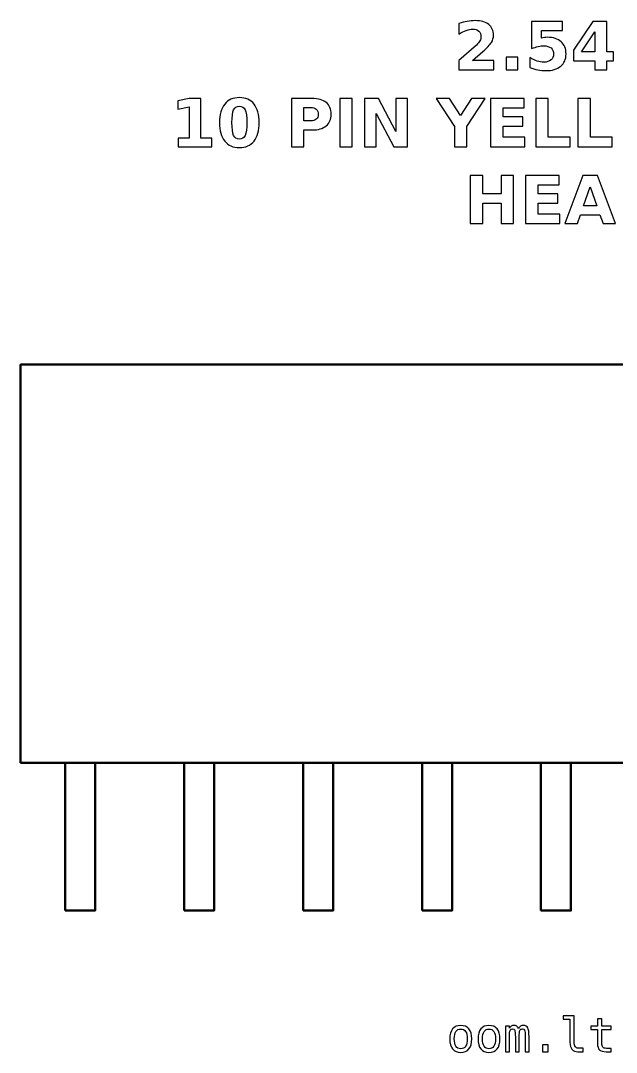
# Model space of a CAD drawing. Header units: centimetres. Extents: x -11.77 to -9.23, y -15.74 to -13.53.
# Drawn here: x -11.77 to -10.498, y -15.735 to -13.533 of the extents above; entities that cross this region are included whole.
import ezdxf

# ---------------------------------------------------------------- set-up
doc = ezdxf.new("R2010")
doc.units = ezdxf.units.CM
doc.header["$MEASUREMENT"] = 0
doc.layers.add('Layer 1', color=7, linetype='Continuous')

msp = doc.modelspace()

# ---------------------------------------------------------------- linework, layer by layer
at = {"layer": 'Layer 1', "color": 7, "lineweight": 50}
for points in [[(-11.77, -15.1175), (-9.23, -15.1175), (-9.23, -14.2675), (-11.77, -14.2675), (-11.77, -15.1175)], [(-11.675, -15.4325), (-11.611, -15.4325), (-11.611, -15.1175), (-11.675, -15.1175), (-11.675, -15.4325)], [(-11.421, -15.4325), (-11.357, -15.4325), (-11.357, -15.1175), (-11.421, -15.1175), (-11.421, -15.4325)], [(-11.167, -15.4325), (-11.103, -15.4325), (-11.103, -15.1175), (-11.167, -15.1175), (-11.167, -15.4325)], [(-10.913, -15.4325), (-10.849, -15.4325), (-10.849, -15.1175), (-10.913, -15.1175), (-10.913, -15.4325)], [(-10.659, -15.4325), (-10.595, -15.4325), (-10.595, -15.1175), (-10.659, -15.1175), (-10.659, -15.4325)]]:
    msp.add_lwpolyline(points, close=True, dxfattribs=at)
at = {"layer": 'Layer 1', "color": 250}
for points, knots in [([(-10.80503, -13.61872), (-10.80503, -13.61872), (-10.75975, -13.61872), (-10.75975, -13.61872), (-10.75975, -13.61872), (-10.75975, -13.61872), (-10.75975, -13.63822), (-10.75975, -13.63822), (-10.75975, -13.63822), (-10.75975, -13.63822), (-10.83452, -13.63822), (-10.83452, -13.63822), (-10.83452, -13.63822), (-10.83452, -13.63822), (-10.83452, -13.61872), (-10.83452, -13.61872), (-10.83452, -13.61872), (-10.83452, -13.61872), (-10.79696, -13.58559), (-10.79696, -13.58559), (-10.79696, -13.58559), (-10.7936, -13.58255), (-10.79113, -13.57959), (-10.78953, -13.5767), (-10.78953, -13.5767), (-10.78791, -13.5738), (-10.78711, -13.57079), (-10.78711, -13.56766), (-10.78711, -13.56766), (-10.78711, -13.56284), (-10.78873, -13.55896), (-10.79197, -13.55602), (-10.79197, -13.55602), (-10.7952, -13.55308), (-10.7995, -13.55163), (-10.80489, -13.55163), (-10.80489, -13.55163), (-10.80902, -13.55163), (-10.81354, -13.55252), (-10.81846, -13.55428), (-10.81846, -13.55428), (-10.82337, -13.55605), (-10.82864, -13.55868), (-10.83424, -13.56216), (-10.83424, -13.56216), (-10.83424, -13.56216), (-10.83424, -13.53956), (-10.83424, -13.53956), (-10.83424, -13.53956), (-10.82826, -13.53759), (-10.82236, -13.53608), (-10.81653, -13.53505), (-10.81653, -13.53505), (-10.81069, -13.53401), (-10.80498, -13.53349), (-10.79936, -13.53349), (-10.79936, -13.53349), (-10.78706, -13.53349), (-10.77749, -13.5362), (-10.77067, -13.54163), (-10.77067, -13.54163), (-10.76385, -13.54704), (-10.76044, -13.55459), (-10.76044, -13.5643), (-10.76044, -13.5643), (-10.76044, -13.5699), (-10.76189, -13.57512), (-10.76479, -13.57997), (-10.76479, -13.57997), (-10.76768, -13.58481), (-10.77377, -13.5913), (-10.78304, -13.59944), (-10.78304, -13.59944), (-10.78304, -13.59944), (-10.80503, -13.61872), (-10.80503, -13.61872)], [0, 0, 0, 0, 0.0526316, 0.0526316, 0.0526316, 0.0526316, 0.1052632, 0.1052632, 0.1052632, 0.1052632, 0.1578947, 0.1578947, 0.1578947, 0.1578947, 0.2105263, 0.2105263, 0.2105263, 0.2105263, 0.2631579, 0.2631579, 0.2631579, 0.2631579, 0.3157895, 0.3157895, 0.3157895, 0.3157895, 0.3684211, 0.3684211, 0.3684211, 0.3684211, 0.4210526, 0.4210526, 0.4210526, 0.4210526, 0.4736842, 0.4736842, 0.4736842, 0.4736842, 0.5263158, 0.5263158, 0.5263158, 0.5263158, 0.5789474, 0.5789474, 0.5789474, 0.5789474, 0.6315789, 0.6315789, 0.6315789, 0.6315789, 0.6842105, 0.6842105, 0.6842105, 0.6842105, 0.7368421, 0.7368421, 0.7368421, 0.7368421, 0.7894737, 0.7894737, 0.7894737, 0.7894737, 0.8421053, 0.8421053, 0.8421053, 0.8421053, 0.8947368, 0.8947368, 0.8947368, 0.8947368, 0.9473684, 0.9473684, 0.9473684, 0.9473684, 1, 1, 1, 1]), ([(-10.67894, -13.53535), (-10.67894, -13.53535), (-10.613, -13.53535), (-10.613, -13.53535), (-10.613, -13.53535), (-10.613, -13.53535), (-10.613, -13.55485), (-10.613, -13.55485), (-10.613, -13.55485), (-10.613, -13.55485), (-10.6578, -13.55485), (-10.6578, -13.55485), (-10.6578, -13.55485), (-10.6578, -13.55485), (-10.6578, -13.57077), (-10.6578, -13.57077), (-10.6578, -13.57077), (-10.65578, -13.57023), (-10.65375, -13.56981), (-10.65171, -13.5695), (-10.65171, -13.5695), (-10.64966, -13.56919), (-10.64752, -13.56905), (-10.64533, -13.56905), (-10.64533, -13.56905), (-10.63278, -13.56905), (-10.62302, -13.57218), (-10.61603, -13.57846), (-10.61603, -13.57846), (-10.60905, -13.58472), (-10.60557, -13.59346), (-10.60557, -13.60466), (-10.60557, -13.60466), (-10.60557, -13.61578), (-10.60938, -13.62449), (-10.61697, -13.63079), (-10.61697, -13.63079), (-10.62457, -13.63707), (-10.63513, -13.64022), (-10.64863, -13.64022), (-10.64863, -13.64022), (-10.65446, -13.64022), (-10.66025, -13.63965), (-10.66596, -13.63853), (-10.66596, -13.63853), (-10.67168, -13.6374), (-10.67737, -13.6357), (-10.68301, -13.6334), (-10.68301, -13.6334), (-10.68301, -13.6334), (-10.68301, -13.61251), (-10.68301, -13.61251), (-10.68301, -13.61251), (-10.67741, -13.61574), (-10.6721, -13.61814), (-10.66707, -13.61973), (-10.66707, -13.61973), (-10.66203, -13.62136), (-10.65728, -13.62216), (-10.65284, -13.62216), (-10.65284, -13.62216), (-10.64639, -13.62216), (-10.64134, -13.62058), (-10.63764, -13.61743), (-10.63764, -13.61743), (-10.63395, -13.6143), (-10.63209, -13.61005), (-10.63209, -13.60466), (-10.63209, -13.60466), (-10.63209, -13.59925), (-10.63395, -13.59499), (-10.63764, -13.59187), (-10.63764, -13.59187), (-10.64134, -13.58874), (-10.64639, -13.58719), (-10.65284, -13.58719), (-10.65284, -13.58719), (-10.65665, -13.58719), (-10.66072, -13.58768), (-10.66502, -13.58867), (-10.66502, -13.58867), (-10.66935, -13.58965), (-10.67398, -13.59118), (-10.67894, -13.59325), (-10.67894, -13.59325), (-10.67894, -13.59325), (-10.67894, -13.53535), (-10.67894, -13.53535)], [0, 0, 0, 0, 0.0454545, 0.0454545, 0.0454545, 0.0454545, 0.0909091, 0.0909091, 0.0909091, 0.0909091, 0.1363636, 0.1363636, 0.1363636, 0.1363636, 0.1818182, 0.1818182, 0.1818182, 0.1818182, 0.2272727, 0.2272727, 0.2272727, 0.2272727, 0.2727273, 0.2727273, 0.2727273, 0.2727273, 0.3181818, 0.3181818, 0.3181818, 0.3181818, 0.3636364, 0.3636364, 0.3636364, 0.3636364, 0.4090909, 0.4090909, 0.4090909, 0.4090909, 0.4545455, 0.4545455, 0.4545455, 0.4545455, 0.5, 0.5, 0.5, 0.5, 0.5454545, 0.5454545, 0.5454545, 0.5454545, 0.5909091, 0.5909091, 0.5909091, 0.5909091, 0.6363636, 0.6363636, 0.6363636, 0.6363636, 0.6818182, 0.6818182, 0.6818182, 0.6818182, 0.7272727, 0.7272727, 0.7272727, 0.7272727, 0.7727273, 0.7727273, 0.7727273, 0.7727273, 0.8181818, 0.8181818, 0.8181818, 0.8181818, 0.8636364, 0.8636364, 0.8636364, 0.8636364, 0.9090909, 0.9090909, 0.9090909, 0.9090909, 0.9545455, 0.9545455, 0.9545455, 0.9545455, 1, 1, 1, 1]), ([(-10.54816, -13.53535), (-10.54816, -13.53535), (-10.51866, -13.53535), (-10.51866, -13.53535), (-10.51866, -13.53535), (-10.51866, -13.53535), (-10.51866, -13.60026), (-10.51866, -13.60026), (-10.51866, -13.60026), (-10.51866, -13.60026), (-10.50399, -13.60026), (-10.50399, -13.60026), (-10.50399, -13.60026), (-10.50399, -13.60026), (-10.50399, -13.61948), (-10.50399, -13.61948), (-10.50399, -13.61948), (-10.50399, -13.61948), (-10.51866, -13.61948), (-10.51866, -13.61948), (-10.51866, -13.61948), (-10.51866, -13.61948), (-10.51866, -13.63822), (-10.51866, -13.63822), (-10.51866, -13.63822), (-10.51866, -13.63822), (-10.54373, -13.63822), (-10.54373, -13.63822), (-10.54373, -13.63822), (-10.54373, -13.63822), (-10.54373, -13.61948), (-10.54373, -13.61948), (-10.54373, -13.61948), (-10.54373, -13.61948), (-10.58936, -13.61948), (-10.58936, -13.61948), (-10.58936, -13.61948), (-10.58936, -13.61948), (-10.58936, -13.59673), (-10.58936, -13.59673), (-10.58936, -13.59673), (-10.58936, -13.59673), (-10.54816, -13.53535), (-10.54816, -13.53535)], [0, 0, 0, 0, 0.0909091, 0.0909091, 0.0909091, 0.0909091, 0.1818182, 0.1818182, 0.1818182, 0.1818182, 0.2727273, 0.2727273, 0.2727273, 0.2727273, 0.3636364, 0.3636364, 0.3636364, 0.3636364, 0.4545455, 0.4545455, 0.4545455, 0.4545455, 0.5454545, 0.5454545, 0.5454545, 0.5454545, 0.6363636, 0.6363636, 0.6363636, 0.6363636, 0.7272727, 0.7272727, 0.7272727, 0.7272727, 0.8181818, 0.8181818, 0.8181818, 0.8181818, 0.9090909, 0.9090909, 0.9090909, 0.9090909, 1, 1, 1, 1]), ([(-10.54373, -13.5572), (-10.54373, -13.5572), (-10.57283, -13.60026), (-10.57283, -13.60026), (-10.57283, -13.60026), (-10.57283, -13.60026), (-10.54373, -13.60026), (-10.54373, -13.60026), (-10.54373, -13.60026), (-10.54373, -13.60026), (-10.54373, -13.5572), (-10.54373, -13.5572)], [0, 0, 0, 0, 0.3333333, 0.3333333, 0.3333333, 0.3333333, 0.6666667, 0.6666667, 0.6666667, 0.6666667, 1, 1, 1, 1]), ([(-10.73311, -13.61155), (-10.73311, -13.61155), (-10.70829, -13.61155), (-10.70829, -13.61155), (-10.70829, -13.61155), (-10.70829, -13.61155), (-10.70829, -13.63822), (-10.70829, -13.63822), (-10.70829, -13.63822), (-10.70829, -13.63822), (-10.73311, -13.63822), (-10.73311, -13.63822), (-10.73311, -13.63822), (-10.73311, -13.63822), (-10.73311, -13.61155), (-10.73311, -13.61155)], [0, 0, 0, 0, 0.25, 0.25, 0.25, 0.25, 0.5, 0.5, 0.5, 0.5, 0.75, 0.75, 0.75, 0.75, 1, 1, 1, 1]), ([(-11.43374, -13.78415), (-11.43374, -13.78415), (-11.41031, -13.78415), (-11.41031, -13.78415), (-11.41031, -13.78415), (-11.41031, -13.78415), (-11.41031, -13.71766), (-11.41031, -13.71766), (-11.41031, -13.71766), (-11.41031, -13.71766), (-11.43435, -13.72263), (-11.43435, -13.72263), (-11.43435, -13.72263), (-11.43435, -13.72263), (-11.43435, -13.70456), (-11.43435, -13.70456), (-11.43435, -13.70456), (-11.43435, -13.70456), (-11.41045, -13.6996), (-11.41045, -13.6996), (-11.41045, -13.6996), (-11.41045, -13.6996), (-11.38524, -13.6996), (-11.38524, -13.6996), (-11.38524, -13.6996), (-11.38524, -13.6996), (-11.38524, -13.78415), (-11.38524, -13.78415), (-11.38524, -13.78415), (-11.38524, -13.78415), (-11.36182, -13.78415), (-11.36182, -13.78415), (-11.36182, -13.78415), (-11.36182, -13.78415), (-11.36182, -13.80247), (-11.36182, -13.80247), (-11.36182, -13.80247), (-11.36182, -13.80247), (-11.43374, -13.80247), (-11.43374, -13.80247), (-11.43374, -13.80247), (-11.43374, -13.80247), (-11.43374, -13.78415), (-11.43374, -13.78415)], [0, 0, 0, 0, 0.0909091, 0.0909091, 0.0909091, 0.0909091, 0.1818182, 0.1818182, 0.1818182, 0.1818182, 0.2727273, 0.2727273, 0.2727273, 0.2727273, 0.3636364, 0.3636364, 0.3636364, 0.3636364, 0.4545455, 0.4545455, 0.4545455, 0.4545455, 0.5454545, 0.5454545, 0.5454545, 0.5454545, 0.6363636, 0.6363636, 0.6363636, 0.6363636, 0.7272727, 0.7272727, 0.7272727, 0.7272727, 0.8181818, 0.8181818, 0.8181818, 0.8181818, 0.9090909, 0.9090909, 0.9090909, 0.9090909, 1, 1, 1, 1]), ([(-11.26064, -13.75113), (-11.26064, -13.76818), (-11.26431, -13.78133), (-11.27167, -13.79059), (-11.27167, -13.79059), (-11.27901, -13.79984), (-11.28945, -13.80447), (-11.30295, -13.80447), (-11.30295, -13.80447), (-11.3165, -13.80447), (-11.32696, -13.79984), (-11.3343, -13.79059), (-11.3343, -13.79059), (-11.34166, -13.78133), (-11.34533, -13.76818), (-11.34533, -13.75113), (-11.34533, -13.75113), (-11.34533, -13.73406), (-11.34166, -13.72088), (-11.3343, -13.71162), (-11.3343, -13.71162), (-11.32696, -13.70238), (-11.3165, -13.69774), (-11.30295, -13.69774), (-11.30295, -13.69774), (-11.28945, -13.69774), (-11.27901, -13.70238), (-11.27167, -13.71162), (-11.27167, -13.71162), (-11.26431, -13.72088), (-11.26064, -13.73406), (-11.26064, -13.75113)], [0, 0, 0, 0, 0.125, 0.125, 0.125, 0.125, 0.25, 0.25, 0.25, 0.25, 0.375, 0.375, 0.375, 0.375, 0.5, 0.5, 0.5, 0.5, 0.625, 0.625, 0.625, 0.625, 0.75, 0.75, 0.75, 0.75, 0.875, 0.875, 0.875, 0.875, 1, 1, 1, 1]), ([(-11.1918, -13.6996), (-11.1918, -13.6996), (-11.14778, -13.6996), (-11.14778, -13.6996), (-11.14778, -13.6996), (-11.13468, -13.6996), (-11.12463, -13.70252), (-11.11762, -13.70833), (-11.11762, -13.70833), (-11.11062, -13.71414), (-11.10711, -13.72241), (-11.10711, -13.73316), (-11.10711, -13.73316), (-11.10711, -13.74393), (-11.11062, -13.75223), (-11.11762, -13.75804), (-11.11762, -13.75804), (-11.12463, -13.76385), (-11.13468, -13.76677), (-11.14778, -13.76677), (-11.14778, -13.76677), (-11.14778, -13.76677), (-11.16527, -13.76677), (-11.16527, -13.76677), (-11.16527, -13.76677), (-11.16527, -13.76677), (-11.16527, -13.80247), (-11.16527, -13.80247), (-11.16527, -13.80247), (-11.16527, -13.80247), (-11.1918, -13.80247), (-11.1918, -13.80247), (-11.1918, -13.80247), (-11.1918, -13.80247), (-11.1918, -13.6996), (-11.1918, -13.6996)], [0, 0, 0, 0, 0.1111111, 0.1111111, 0.1111111, 0.1111111, 0.2222222, 0.2222222, 0.2222222, 0.2222222, 0.3333333, 0.3333333, 0.3333333, 0.3333333, 0.4444444, 0.4444444, 0.4444444, 0.4444444, 0.5555556, 0.5555556, 0.5555556, 0.5555556, 0.6666667, 0.6666667, 0.6666667, 0.6666667, 0.7777778, 0.7777778, 0.7777778, 0.7777778, 0.8888889, 0.8888889, 0.8888889, 0.8888889, 1, 1, 1, 1]), ([(-11.08839, -13.6996), (-11.08839, -13.6996), (-11.06186, -13.6996), (-11.06186, -13.6996), (-11.06186, -13.6996), (-11.06186, -13.6996), (-11.06186, -13.80247), (-11.06186, -13.80247), (-11.06186, -13.80247), (-11.06186, -13.80247), (-11.08839, -13.80247), (-11.08839, -13.80247), (-11.08839, -13.80247), (-11.08839, -13.80247), (-11.08839, -13.6996), (-11.08839, -13.6996)], [0, 0, 0, 0, 0.25, 0.25, 0.25, 0.25, 0.5, 0.5, 0.5, 0.5, 0.75, 0.75, 0.75, 0.75, 1, 1, 1, 1]), ([(-11.0359, -13.6996), (-11.0359, -13.6996), (-11.00627, -13.6996), (-11.00627, -13.6996), (-11.00627, -13.6996), (-11.00627, -13.6996), (-10.96885, -13.77016), (-10.96885, -13.77016), (-10.96885, -13.77016), (-10.96885, -13.77016), (-10.96885, -13.6996), (-10.96885, -13.6996), (-10.96885, -13.6996), (-10.96885, -13.6996), (-10.94371, -13.6996), (-10.94371, -13.6996), (-10.94371, -13.6996), (-10.94371, -13.6996), (-10.94371, -13.80247), (-10.94371, -13.80247), (-10.94371, -13.80247), (-10.94371, -13.80247), (-10.97334, -13.80247), (-10.97334, -13.80247), (-10.97334, -13.80247), (-10.97334, -13.80247), (-11.01076, -13.73191), (-11.01076, -13.73191), (-11.01076, -13.73191), (-11.01076, -13.73191), (-11.01076, -13.80247), (-11.01076, -13.80247), (-11.01076, -13.80247), (-11.01076, -13.80247), (-11.0359, -13.80247), (-11.0359, -13.80247), (-11.0359, -13.80247), (-11.0359, -13.80247), (-11.0359, -13.6996), (-11.0359, -13.6996)], [0, 0, 0, 0, 0.1, 0.1, 0.1, 0.1, 0.2, 0.2, 0.2, 0.2, 0.3, 0.3, 0.3, 0.3, 0.4, 0.4, 0.4, 0.4, 0.5, 0.5, 0.5, 0.5, 0.6, 0.6, 0.6, 0.6, 0.7, 0.7, 0.7, 0.7, 0.8, 0.8, 0.8, 0.8, 0.9, 0.9, 0.9, 0.9, 1, 1, 1, 1]), ([(-10.88303, -13.6996), (-10.88303, -13.6996), (-10.85403, -13.6996), (-10.85403, -13.6996), (-10.85403, -13.6996), (-10.85403, -13.6996), (-10.83058, -13.73627), (-10.83058, -13.73627), (-10.83058, -13.73627), (-10.83058, -13.73627), (-10.80716, -13.6996), (-10.80716, -13.6996), (-10.80716, -13.6996), (-10.80716, -13.6996), (-10.77809, -13.6996), (-10.77809, -13.6996), (-10.77809, -13.6996), (-10.77809, -13.6996), (-10.81729, -13.75913), (-10.81729, -13.75913), (-10.81729, -13.75913), (-10.81729, -13.75913), (-10.81729, -13.80247), (-10.81729, -13.80247), (-10.81729, -13.80247), (-10.81729, -13.80247), (-10.84382, -13.80247), (-10.84382, -13.80247), (-10.84382, -13.80247), (-10.84382, -13.80247), (-10.84382, -13.75913), (-10.84382, -13.75913), (-10.84382, -13.75913), (-10.84382, -13.75913), (-10.88303, -13.6996), (-10.88303, -13.6996)], [0, 0, 0, 0, 0.1111111, 0.1111111, 0.1111111, 0.1111111, 0.2222222, 0.2222222, 0.2222222, 0.2222222, 0.3333333, 0.3333333, 0.3333333, 0.3333333, 0.4444444, 0.4444444, 0.4444444, 0.4444444, 0.5555556, 0.5555556, 0.5555556, 0.5555556, 0.6666667, 0.6666667, 0.6666667, 0.6666667, 0.7777778, 0.7777778, 0.7777778, 0.7777778, 0.8888889, 0.8888889, 0.8888889, 0.8888889, 1, 1, 1, 1]), ([(-10.76649, -13.6996), (-10.76649, -13.6996), (-10.6949, -13.6996), (-10.6949, -13.6996), (-10.6949, -13.6996), (-10.6949, -13.6996), (-10.6949, -13.71966), (-10.6949, -13.71966), (-10.6949, -13.71966), (-10.6949, -13.71966), (-10.73996, -13.71966), (-10.73996, -13.71966), (-10.73996, -13.71966), (-10.73996, -13.71966), (-10.73996, -13.73881), (-10.73996, -13.73881), (-10.73996, -13.73881), (-10.73996, -13.73881), (-10.69761, -13.73881), (-10.69761, -13.73881), (-10.69761, -13.73881), (-10.69761, -13.73881), (-10.69761, -13.75887), (-10.69761, -13.75887), (-10.69761, -13.75887), (-10.69761, -13.75887), (-10.73996, -13.75887), (-10.73996, -13.75887), (-10.73996, -13.75887), (-10.73996, -13.75887), (-10.73996, -13.78241), (-10.73996, -13.78241), (-10.73996, -13.78241), (-10.73996, -13.78241), (-10.6934, -13.78241), (-10.6934, -13.78241), (-10.6934, -13.78241), (-10.6934, -13.78241), (-10.6934, -13.80247), (-10.6934, -13.80247), (-10.6934, -13.80247), (-10.6934, -13.80247), (-10.76649, -13.80247), (-10.76649, -13.80247), (-10.76649, -13.80247), (-10.76649, -13.80247), (-10.76649, -13.6996), (-10.76649, -13.6996)], [0, 0, 0, 0, 0.0833333, 0.0833333, 0.0833333, 0.0833333, 0.1666667, 0.1666667, 0.1666667, 0.1666667, 0.25, 0.25, 0.25, 0.25, 0.3333333, 0.3333333, 0.3333333, 0.3333333, 0.4166667, 0.4166667, 0.4166667, 0.4166667, 0.5, 0.5, 0.5, 0.5, 0.5833333, 0.5833333, 0.5833333, 0.5833333, 0.6666667, 0.6666667, 0.6666667, 0.6666667, 0.75, 0.75, 0.75, 0.75, 0.8333333, 0.8333333, 0.8333333, 0.8333333, 0.9166667, 0.9166667, 0.9166667, 0.9166667, 1, 1, 1, 1]), ([(-10.67009, -13.6996), (-10.67009, -13.6996), (-10.64356, -13.6996), (-10.64356, -13.6996), (-10.64356, -13.6996), (-10.64356, -13.6996), (-10.64356, -13.78241), (-10.64356, -13.78241), (-10.64356, -13.78241), (-10.64356, -13.78241), (-10.597, -13.78241), (-10.597, -13.78241), (-10.597, -13.78241), (-10.597, -13.78241), (-10.597, -13.80247), (-10.597, -13.80247), (-10.597, -13.80247), (-10.597, -13.80247), (-10.67009, -13.80247), (-10.67009, -13.80247), (-10.67009, -13.80247), (-10.67009, -13.80247), (-10.67009, -13.6996), (-10.67009, -13.6996)], [0, 0, 0, 0, 0.1666667, 0.1666667, 0.1666667, 0.1666667, 0.3333333, 0.3333333, 0.3333333, 0.3333333, 0.5, 0.5, 0.5, 0.5, 0.6666667, 0.6666667, 0.6666667, 0.6666667, 0.8333333, 0.8333333, 0.8333333, 0.8333333, 1, 1, 1, 1]), ([(-10.58018, -13.6996), (-10.58018, -13.6996), (-10.55365, -13.6996), (-10.55365, -13.6996), (-10.55365, -13.6996), (-10.55365, -13.6996), (-10.55365, -13.78241), (-10.55365, -13.78241), (-10.55365, -13.78241), (-10.55365, -13.78241), (-10.50709, -13.78241), (-10.50709, -13.78241), (-10.50709, -13.78241), (-10.50709, -13.78241), (-10.50709, -13.80247), (-10.50709, -13.80247), (-10.50709, -13.80247), (-10.50709, -13.80247), (-10.58018, -13.80247), (-10.58018, -13.80247), (-10.58018, -13.80247), (-10.58018, -13.80247), (-10.58018, -13.6996), (-10.58018, -13.6996)], [0, 0, 0, 0, 0.1666667, 0.1666667, 0.1666667, 0.1666667, 0.3333333, 0.3333333, 0.3333333, 0.3333333, 0.5, 0.5, 0.5, 0.5, 0.6666667, 0.6666667, 0.6666667, 0.6666667, 0.8333333, 0.8333333, 0.8333333, 0.8333333, 1, 1, 1, 1]), ([(-11.28717, -13.75094), (-11.28717, -13.73808), (-11.28837, -13.72902), (-11.29079, -13.72375), (-11.29079, -13.72375), (-11.29319, -13.71851), (-11.29726, -13.71588), (-11.30295, -13.71588), (-11.30295, -13.71588), (-11.30864, -13.71588), (-11.31271, -13.71851), (-11.31516, -13.72375), (-11.31516, -13.72375), (-11.31758, -13.72902), (-11.3188, -13.73808), (-11.3188, -13.75094), (-11.3188, -13.75094), (-11.3188, -13.76392), (-11.31758, -13.7731), (-11.31516, -13.77841), (-11.31516, -13.77841), (-11.31271, -13.78375), (-11.30864, -13.78641), (-11.30295, -13.78641), (-11.30295, -13.78641), (-11.29731, -13.78641), (-11.29326, -13.78375), (-11.29081, -13.77841), (-11.29081, -13.77841), (-11.28839, -13.7731), (-11.28717, -13.76392), (-11.28717, -13.75094)], [0, 0, 0, 0, 0.125, 0.125, 0.125, 0.125, 0.25, 0.25, 0.25, 0.25, 0.375, 0.375, 0.375, 0.375, 0.5, 0.5, 0.5, 0.5, 0.625, 0.625, 0.625, 0.625, 0.75, 0.75, 0.75, 0.75, 0.875, 0.875, 0.875, 0.875, 1, 1, 1, 1]), ([(-11.16527, -13.71882), (-11.16527, -13.71882), (-11.16527, -13.74755), (-11.16527, -13.74755), (-11.16527, -13.74755), (-11.16527, -13.74755), (-11.1506, -13.74755), (-11.1506, -13.74755), (-11.1506, -13.74755), (-11.14545, -13.74755), (-11.14147, -13.74631), (-11.13867, -13.74379), (-11.13867, -13.74379), (-11.13587, -13.7413), (-11.13446, -13.73775), (-11.13446, -13.73316), (-11.13446, -13.73316), (-11.13446, -13.72855), (-11.13587, -13.72502), (-11.13867, -13.72253), (-11.13867, -13.72253), (-11.14147, -13.72006), (-11.14545, -13.71882), (-11.1506, -13.71882), (-11.1506, -13.71882), (-11.1506, -13.71882), (-11.16527, -13.71882), (-11.16527, -13.71882)], [0, 0, 0, 0, 0.1428571, 0.1428571, 0.1428571, 0.1428571, 0.2857143, 0.2857143, 0.2857143, 0.2857143, 0.4285714, 0.4285714, 0.4285714, 0.4285714, 0.5714286, 0.5714286, 0.5714286, 0.5714286, 0.7142857, 0.7142857, 0.7142857, 0.7142857, 0.8571429, 0.8571429, 0.8571429, 0.8571429, 1, 1, 1, 1]), ([(-10.80998, -13.86385), (-10.80998, -13.86385), (-10.78345, -13.86385), (-10.78345, -13.86385), (-10.78345, -13.86385), (-10.78345, -13.86385), (-10.78345, -13.90306), (-10.78345, -13.90306), (-10.78345, -13.90306), (-10.78345, -13.90306), (-10.74432, -13.90306), (-10.74432, -13.90306), (-10.74432, -13.90306), (-10.74432, -13.90306), (-10.74432, -13.86385), (-10.74432, -13.86385), (-10.74432, -13.86385), (-10.74432, -13.86385), (-10.71779, -13.86385), (-10.71779, -13.86385), (-10.71779, -13.86385), (-10.71779, -13.86385), (-10.71779, -13.96672), (-10.71779, -13.96672), (-10.71779, -13.96672), (-10.71779, -13.96672), (-10.74432, -13.96672), (-10.74432, -13.96672), (-10.74432, -13.96672), (-10.74432, -13.96672), (-10.74432, -13.92312), (-10.74432, -13.92312), (-10.74432, -13.92312), (-10.74432, -13.92312), (-10.78345, -13.92312), (-10.78345, -13.92312), (-10.78345, -13.92312), (-10.78345, -13.92312), (-10.78345, -13.96672), (-10.78345, -13.96672), (-10.78345, -13.96672), (-10.78345, -13.96672), (-10.80998, -13.96672), (-10.80998, -13.96672), (-10.80998, -13.96672), (-10.80998, -13.96672), (-10.80998, -13.86385), (-10.80998, -13.86385)], [0, 0, 0, 0, 0.0833333, 0.0833333, 0.0833333, 0.0833333, 0.1666667, 0.1666667, 0.1666667, 0.1666667, 0.25, 0.25, 0.25, 0.25, 0.3333333, 0.3333333, 0.3333333, 0.3333333, 0.4166667, 0.4166667, 0.4166667, 0.4166667, 0.5, 0.5, 0.5, 0.5, 0.5833333, 0.5833333, 0.5833333, 0.5833333, 0.6666667, 0.6666667, 0.6666667, 0.6666667, 0.75, 0.75, 0.75, 0.75, 0.8333333, 0.8333333, 0.8333333, 0.8333333, 0.9166667, 0.9166667, 0.9166667, 0.9166667, 1, 1, 1, 1]), ([(-10.69189, -13.86385), (-10.69189, -13.86385), (-10.6203, -13.86385), (-10.6203, -13.86385), (-10.6203, -13.86385), (-10.6203, -13.86385), (-10.6203, -13.88391), (-10.6203, -13.88391), (-10.6203, -13.88391), (-10.6203, -13.88391), (-10.66536, -13.88391), (-10.66536, -13.88391), (-10.66536, -13.88391), (-10.66536, -13.88391), (-10.66536, -13.90306), (-10.66536, -13.90306), (-10.66536, -13.90306), (-10.66536, -13.90306), (-10.62301, -13.90306), (-10.62301, -13.90306), (-10.62301, -13.90306), (-10.62301, -13.90306), (-10.62301, -13.92312), (-10.62301, -13.92312), (-10.62301, -13.92312), (-10.62301, -13.92312), (-10.66536, -13.92312), (-10.66536, -13.92312), (-10.66536, -13.92312), (-10.66536, -13.92312), (-10.66536, -13.94666), (-10.66536, -13.94666), (-10.66536, -13.94666), (-10.66536, -13.94666), (-10.6188, -13.94666), (-10.6188, -13.94666), (-10.6188, -13.94666), (-10.6188, -13.94666), (-10.6188, -13.96672), (-10.6188, -13.96672), (-10.6188, -13.96672), (-10.6188, -13.96672), (-10.69189, -13.96672), (-10.69189, -13.96672), (-10.69189, -13.96672), (-10.69189, -13.96672), (-10.69189, -13.86385), (-10.69189, -13.86385)], [0, 0, 0, 0, 0.0833333, 0.0833333, 0.0833333, 0.0833333, 0.1666667, 0.1666667, 0.1666667, 0.1666667, 0.25, 0.25, 0.25, 0.25, 0.3333333, 0.3333333, 0.3333333, 0.3333333, 0.4166667, 0.4166667, 0.4166667, 0.4166667, 0.5, 0.5, 0.5, 0.5, 0.5833333, 0.5833333, 0.5833333, 0.5833333, 0.6666667, 0.6666667, 0.6666667, 0.6666667, 0.75, 0.75, 0.75, 0.75, 0.8333333, 0.8333333, 0.8333333, 0.8333333, 0.9166667, 0.9166667, 0.9166667, 0.9166667, 1, 1, 1, 1]), ([(-10.53307, -13.948), (-10.53307, -13.948), (-10.57456, -13.948), (-10.57456, -13.948), (-10.57456, -13.948), (-10.57456, -13.948), (-10.5811, -13.96672), (-10.5811, -13.96672), (-10.5811, -13.96672), (-10.5811, -13.96672), (-10.60777, -13.96672), (-10.60777, -13.96672), (-10.60777, -13.96672), (-10.60777, -13.96672), (-10.56967, -13.86385), (-10.56967, -13.86385), (-10.56967, -13.86385), (-10.56967, -13.86385), (-10.53804, -13.86385), (-10.53804, -13.86385), (-10.53804, -13.86385), (-10.53804, -13.86385), (-10.49994, -13.96672), (-10.49994, -13.96672), (-10.49994, -13.96672), (-10.49994, -13.96672), (-10.52661, -13.96672), (-10.52661, -13.96672), (-10.52661, -13.96672), (-10.52661, -13.96672), (-10.53307, -13.948), (-10.53307, -13.948)], [0, 0, 0, 0, 0.125, 0.125, 0.125, 0.125, 0.25, 0.25, 0.25, 0.25, 0.375, 0.375, 0.375, 0.375, 0.5, 0.5, 0.5, 0.5, 0.625, 0.625, 0.625, 0.625, 0.75, 0.75, 0.75, 0.75, 0.875, 0.875, 0.875, 0.875, 1, 1, 1, 1]), ([(-10.56795, -13.9289), (-10.56795, -13.9289), (-10.53975, -13.9289), (-10.53975, -13.9289), (-10.53975, -13.9289), (-10.53975, -13.9289), (-10.55382, -13.88798), (-10.55382, -13.88798), (-10.55382, -13.88798), (-10.55382, -13.88798), (-10.56795, -13.9289), (-10.56795, -13.9289)], [0, 0, 0, 0, 0.3333333, 0.3333333, 0.3333333, 0.3333333, 0.6666667, 0.6666667, 0.6666667, 0.6666667, 1, 1, 1, 1]), ([(-10.58832, -15.7138), (-10.58832, -15.71784), (-10.58758, -15.72087), (-10.5861, -15.72292), (-10.5861, -15.72292), (-10.58462, -15.72497), (-10.58243, -15.726), (-10.57953, -15.726), (-10.57953, -15.726), (-10.57953, -15.726), (-10.56903, -15.726), (-10.56903, -15.726), (-10.56903, -15.726), (-10.56903, -15.726), (-10.56903, -15.73362), (-10.56903, -15.73362), (-10.56903, -15.73362), (-10.56903, -15.73362), (-10.5804, -15.73362), (-10.5804, -15.73362), (-10.5804, -15.73362), (-10.58578, -15.73362), (-10.58993, -15.73189), (-10.59288, -15.72844), (-10.59288, -15.72844), (-10.59583, -15.72499), (-10.5973, -15.7201), (-10.5973, -15.7138), (-10.5973, -15.7138), (-10.5973, -15.7138), (-10.5973, -15.66413), (-10.5973, -15.66413), (-10.5973, -15.66413), (-10.5973, -15.66413), (-10.6117, -15.66413), (-10.6117, -15.66413), (-10.6117, -15.66413), (-10.6117, -15.66413), (-10.6117, -15.6571), (-10.6117, -15.6571), (-10.6117, -15.6571), (-10.6117, -15.6571), (-10.58832, -15.6571), (-10.58832, -15.6571), (-10.58832, -15.6571), (-10.58832, -15.6571), (-10.58832, -15.7138), (-10.58832, -15.7138)], [0, 0, 0, 0, 0.0833333, 0.0833333, 0.0833333, 0.0833333, 0.1666667, 0.1666667, 0.1666667, 0.1666667, 0.25, 0.25, 0.25, 0.25, 0.3333333, 0.3333333, 0.3333333, 0.3333333, 0.4166667, 0.4166667, 0.4166667, 0.4166667, 0.5, 0.5, 0.5, 0.5, 0.5833333, 0.5833333, 0.5833333, 0.5833333, 0.6666667, 0.6666667, 0.6666667, 0.6666667, 0.75, 0.75, 0.75, 0.75, 0.8333333, 0.8333333, 0.8333333, 0.8333333, 0.9166667, 0.9166667, 0.9166667, 0.9166667, 1, 1, 1, 1]), ([(-10.52932, -15.6634), (-10.52932, -15.6634), (-10.52932, -15.67893), (-10.52932, -15.67893), (-10.52932, -15.67893), (-10.52932, -15.67893), (-10.5089, -15.67893), (-10.5089, -15.67893), (-10.5089, -15.67893), (-10.5089, -15.67893), (-10.5089, -15.68592), (-10.5089, -15.68592), (-10.5089, -15.68592), (-10.5089, -15.68592), (-10.52932, -15.68592), (-10.52932, -15.68592), (-10.52932, -15.68592), (-10.52932, -15.68592), (-10.52932, -15.7156), (-10.52932, -15.7156), (-10.52932, -15.7156), (-10.52932, -15.71964), (-10.52856, -15.72245), (-10.52702, -15.72404), (-10.52702, -15.72404), (-10.52549, -15.72564), (-10.52282, -15.72644), (-10.51902, -15.72644), (-10.51902, -15.72644), (-10.51902, -15.72644), (-10.5089, -15.72644), (-10.5089, -15.72644), (-10.5089, -15.72644), (-10.5089, -15.72644), (-10.5089, -15.73362), (-10.5089, -15.73362), (-10.5089, -15.73362), (-10.5089, -15.73362), (-10.51989, -15.73362), (-10.51989, -15.73362), (-10.51989, -15.73362), (-10.52664, -15.73362), (-10.53139, -15.73227), (-10.53416, -15.72957), (-10.53416, -15.72957), (-10.53692, -15.72687), (-10.53831, -15.7222), (-10.53831, -15.7156), (-10.53831, -15.7156), (-10.53831, -15.7156), (-10.53831, -15.68592), (-10.53831, -15.68592), (-10.53831, -15.68592), (-10.53831, -15.68592), (-10.55291, -15.68592), (-10.55291, -15.68592), (-10.55291, -15.68592), (-10.55291, -15.68592), (-10.55291, -15.67893), (-10.55291, -15.67893), (-10.55291, -15.67893), (-10.55291, -15.67893), (-10.53831, -15.67893), (-10.53831, -15.67893), (-10.53831, -15.67893), (-10.53831, -15.67893), (-10.53831, -15.6634), (-10.53831, -15.6634), (-10.53831, -15.6634), (-10.53831, -15.6634), (-10.52932, -15.6634), (-10.52932, -15.6634)], [0, 0, 0, 0, 0.0555556, 0.0555556, 0.0555556, 0.0555556, 0.1111111, 0.1111111, 0.1111111, 0.1111111, 0.1666667, 0.1666667, 0.1666667, 0.1666667, 0.2222222, 0.2222222, 0.2222222, 0.2222222, 0.2777778, 0.2777778, 0.2777778, 0.2777778, 0.3333333, 0.3333333, 0.3333333, 0.3333333, 0.3888889, 0.3888889, 0.3888889, 0.3888889, 0.4444444, 0.4444444, 0.4444444, 0.4444444, 0.5, 0.5, 0.5, 0.5, 0.5555556, 0.5555556, 0.5555556, 0.5555556, 0.6111111, 0.6111111, 0.6111111, 0.6111111, 0.6666667, 0.6666667, 0.6666667, 0.6666667, 0.7222222, 0.7222222, 0.7222222, 0.7222222, 0.7777778, 0.7777778, 0.7777778, 0.7777778, 0.8333333, 0.8333333, 0.8333333, 0.8333333, 0.8888889, 0.8888889, 0.8888889, 0.8888889, 0.9444444, 0.9444444, 0.9444444, 0.9444444, 1, 1, 1, 1]), ([(-10.83027, -15.67761), (-10.82269, -15.67761), (-10.81689, -15.68006), (-10.81287, -15.68498), (-10.81287, -15.68498), (-10.80885, -15.6899), (-10.80684, -15.69702), (-10.80684, -15.70632), (-10.80684, -15.70632), (-10.80684, -15.71567), (-10.80884, -15.72279), (-10.81284, -15.72769), (-10.81284, -15.72769), (-10.81686, -15.73259), (-10.82266, -15.73504), (-10.83027, -15.73504), (-10.83027, -15.73504), (-10.83787, -15.73504), (-10.84366, -15.73259), (-10.84768, -15.72769), (-10.84768, -15.72769), (-10.85168, -15.72279), (-10.85368, -15.71567), (-10.85368, -15.70632), (-10.85368, -15.70632), (-10.85368, -15.69702), (-10.85168, -15.6899), (-10.84768, -15.68498), (-10.84768, -15.68498), (-10.84366, -15.68006), (-10.83787, -15.67761), (-10.83027, -15.67761)], [0, 0, 0, 0, 0.125, 0.125, 0.125, 0.125, 0.25, 0.25, 0.25, 0.25, 0.375, 0.375, 0.375, 0.375, 0.5, 0.5, 0.5, 0.5, 0.625, 0.625, 0.625, 0.625, 0.75, 0.75, 0.75, 0.75, 0.875, 0.875, 0.875, 0.875, 1, 1, 1, 1]), ([(-10.83027, -15.68523), (-10.83484, -15.68523), (-10.83829, -15.687), (-10.84064, -15.69055), (-10.84064, -15.69055), (-10.84299, -15.6941), (-10.84416, -15.69937), (-10.84416, -15.70632), (-10.84416, -15.70632), (-10.84416, -15.71325), (-10.84299, -15.7185), (-10.84064, -15.72207), (-10.84064, -15.72207), (-10.83829, -15.72564), (-10.83484, -15.72742), (-10.83027, -15.72742), (-10.83027, -15.72742), (-10.82569, -15.72742), (-10.82222, -15.72564), (-10.81987, -15.72207), (-10.81987, -15.72207), (-10.81752, -15.7185), (-10.81636, -15.71325), (-10.81636, -15.70632), (-10.81636, -15.70632), (-10.81636, -15.69937), (-10.81752, -15.6941), (-10.81987, -15.69055), (-10.81987, -15.69055), (-10.82222, -15.687), (-10.82569, -15.68523), (-10.83027, -15.68523)], [0, 0, 0, 0, 0.125, 0.125, 0.125, 0.125, 0.25, 0.25, 0.25, 0.25, 0.375, 0.375, 0.375, 0.375, 0.5, 0.5, 0.5, 0.5, 0.625, 0.625, 0.625, 0.625, 0.75, 0.75, 0.75, 0.75, 0.875, 0.875, 0.875, 0.875, 1, 1, 1, 1]), ([(-10.77006, -15.67761), (-10.76248, -15.67761), (-10.75668, -15.68006), (-10.75266, -15.68498), (-10.75266, -15.68498), (-10.74864, -15.6899), (-10.74663, -15.69702), (-10.74663, -15.70632), (-10.74663, -15.70632), (-10.74663, -15.71567), (-10.74863, -15.72279), (-10.75263, -15.72769), (-10.75263, -15.72769), (-10.75665, -15.73259), (-10.76245, -15.73504), (-10.77006, -15.73504), (-10.77006, -15.73504), (-10.77766, -15.73504), (-10.78345, -15.73259), (-10.78747, -15.72769), (-10.78747, -15.72769), (-10.79147, -15.72279), (-10.79347, -15.71567), (-10.79347, -15.70632), (-10.79347, -15.70632), (-10.79347, -15.69702), (-10.79147, -15.6899), (-10.78747, -15.68498), (-10.78747, -15.68498), (-10.78345, -15.68006), (-10.77766, -15.67761), (-10.77006, -15.67761)], [0, 0, 0, 0, 0.125, 0.125, 0.125, 0.125, 0.25, 0.25, 0.25, 0.25, 0.375, 0.375, 0.375, 0.375, 0.5, 0.5, 0.5, 0.5, 0.625, 0.625, 0.625, 0.625, 0.75, 0.75, 0.75, 0.75, 0.875, 0.875, 0.875, 0.875, 1, 1, 1, 1]), ([(-10.77006, -15.68523), (-10.77463, -15.68523), (-10.77808, -15.687), (-10.78043, -15.69055), (-10.78043, -15.69055), (-10.78278, -15.6941), (-10.78395, -15.69937), (-10.78395, -15.70632), (-10.78395, -15.70632), (-10.78395, -15.71325), (-10.78278, -15.7185), (-10.78043, -15.72207), (-10.78043, -15.72207), (-10.77808, -15.72564), (-10.77463, -15.72742), (-10.77006, -15.72742), (-10.77006, -15.72742), (-10.76548, -15.72742), (-10.76201, -15.72564), (-10.75966, -15.72207), (-10.75966, -15.72207), (-10.75731, -15.7185), (-10.75615, -15.71325), (-10.75615, -15.70632), (-10.75615, -15.70632), (-10.75615, -15.69937), (-10.75731, -15.6941), (-10.75966, -15.69055), (-10.75966, -15.69055), (-10.76201, -15.687), (-10.76548, -15.68523), (-10.77006, -15.68523)], [0, 0, 0, 0, 0.125, 0.125, 0.125, 0.125, 0.25, 0.25, 0.25, 0.25, 0.375, 0.375, 0.375, 0.375, 0.5, 0.5, 0.5, 0.5, 0.625, 0.625, 0.625, 0.625, 0.75, 0.75, 0.75, 0.75, 0.875, 0.875, 0.875, 0.875, 1, 1, 1, 1]), ([(-10.70694, -15.6845), (-10.70584, -15.68215), (-10.70442, -15.68041), (-10.7027, -15.6793), (-10.7027, -15.6793), (-10.701, -15.67818), (-10.69894, -15.67761), (-10.69654, -15.67761), (-10.69654, -15.67761), (-10.69214, -15.67761), (-10.68903, -15.67931), (-10.68723, -15.68271), (-10.68723, -15.68271), (-10.68542, -15.68612), (-10.68452, -15.69252), (-10.68452, -15.70193), (-10.68452, -15.70193), (-10.68452, -15.70193), (-10.68452, -15.73362), (-10.68452, -15.73362), (-10.68452, -15.73362), (-10.68452, -15.73362), (-10.69272, -15.73362), (-10.69272, -15.73362), (-10.69272, -15.73362), (-10.69272, -15.73362), (-10.69272, -15.70232), (-10.69272, -15.70232), (-10.69272, -15.70232), (-10.69272, -15.6946), (-10.69315, -15.68982), (-10.69402, -15.68793), (-10.69402, -15.68793), (-10.69487, -15.68607), (-10.69645, -15.68513), (-10.69874, -15.68513), (-10.69874, -15.68513), (-10.70134, -15.68513), (-10.70312, -15.68613), (-10.70409, -15.68813), (-10.70409, -15.68813), (-10.70504, -15.69013), (-10.70552, -15.69487), (-10.70552, -15.70232), (-10.70552, -15.70232), (-10.70552, -15.70232), (-10.70552, -15.73362), (-10.70552, -15.73362), (-10.70552, -15.73362), (-10.70552, -15.73362), (-10.71372, -15.73362), (-10.71372, -15.73362), (-10.71372, -15.73362), (-10.71372, -15.73362), (-10.71372, -15.70232), (-10.71372, -15.70232), (-10.71372, -15.70232), (-10.71372, -15.6945), (-10.71419, -15.68968), (-10.71512, -15.68787), (-10.71512, -15.68787), (-10.71604, -15.68605), (-10.7177, -15.68513), (-10.72012, -15.68513), (-10.72012, -15.68513), (-10.7225, -15.68513), (-10.72416, -15.68613), (-10.72507, -15.68813), (-10.72507, -15.68813), (-10.72601, -15.69013), (-10.72647, -15.69487), (-10.72647, -15.70232), (-10.72647, -15.70232), (-10.72647, -15.70232), (-10.72647, -15.73362), (-10.72647, -15.73362), (-10.72647, -15.73362), (-10.72647, -15.73362), (-10.73462, -15.73362), (-10.73462, -15.73362), (-10.73462, -15.73362), (-10.73462, -15.73362), (-10.73462, -15.67893), (-10.73462, -15.67893), (-10.73462, -15.67893), (-10.73462, -15.67893), (-10.72647, -15.67893), (-10.72647, -15.67893), (-10.72647, -15.67893), (-10.72647, -15.67893), (-10.72647, -15.68361), (-10.72647, -15.68361), (-10.72647, -15.68361), (-10.72541, -15.68166), (-10.72406, -15.68018), (-10.72244, -15.67915), (-10.72244, -15.67915), (-10.72084, -15.67813), (-10.719, -15.67761), (-10.71695, -15.67761), (-10.71695, -15.67761), (-10.71447, -15.67761), (-10.71242, -15.67818), (-10.71077, -15.67931), (-10.71077, -15.67931), (-10.70912, -15.68046), (-10.70785, -15.68218), (-10.70694, -15.6845)], [0, 0, 0, 0, 0.037037, 0.037037, 0.037037, 0.037037, 0.0740741, 0.0740741, 0.0740741, 0.0740741, 0.1111111, 0.1111111, 0.1111111, 0.1111111, 0.1481481, 0.1481481, 0.1481481, 0.1481481, 0.1851852, 0.1851852, 0.1851852, 0.1851852, 0.2222222, 0.2222222, 0.2222222, 0.2222222, 0.2592593, 0.2592593, 0.2592593, 0.2592593, 0.2962963, 0.2962963, 0.2962963, 0.2962963, 0.3333333, 0.3333333, 0.3333333, 0.3333333, 0.3703704, 0.3703704, 0.3703704, 0.3703704, 0.4074074, 0.4074074, 0.4074074, 0.4074074, 0.4444444, 0.4444444, 0.4444444, 0.4444444, 0.4814815, 0.4814815, 0.4814815, 0.4814815, 0.5185185, 0.5185185, 0.5185185, 0.5185185, 0.5555556, 0.5555556, 0.5555556, 0.5555556, 0.5925926, 0.5925926, 0.5925926, 0.5925926, 0.6296296, 0.6296296, 0.6296296, 0.6296296, 0.6666667, 0.6666667, 0.6666667, 0.6666667, 0.7037037, 0.7037037, 0.7037037, 0.7037037, 0.7407407, 0.7407407, 0.7407407, 0.7407407, 0.7777778, 0.7777778, 0.7777778, 0.7777778, 0.8148148, 0.8148148, 0.8148148, 0.8148148, 0.8518519, 0.8518519, 0.8518519, 0.8518519, 0.8888889, 0.8888889, 0.8888889, 0.8888889, 0.9259259, 0.9259259, 0.9259259, 0.9259259, 0.962963, 0.962963, 0.962963, 0.962963, 1, 1, 1, 1]), ([(-10.65584, -15.71872), (-10.65584, -15.71872), (-10.64354, -15.71872), (-10.64354, -15.71872), (-10.64354, -15.71872), (-10.64354, -15.71872), (-10.64354, -15.73362), (-10.64354, -15.73362), (-10.64354, -15.73362), (-10.64354, -15.73362), (-10.65584, -15.73362), (-10.65584, -15.73362), (-10.65584, -15.73362), (-10.65584, -15.73362), (-10.65584, -15.71872), (-10.65584, -15.71872)], [0, 0, 0, 0, 0.25, 0.25, 0.25, 0.25, 0.5, 0.5, 0.5, 0.5, 0.75, 0.75, 0.75, 0.75, 1, 1, 1, 1])]:
    msp.add_open_spline(points, degree=3, knots=knots, dxfattribs=at)

doc.saveas('drawing.dxf')
